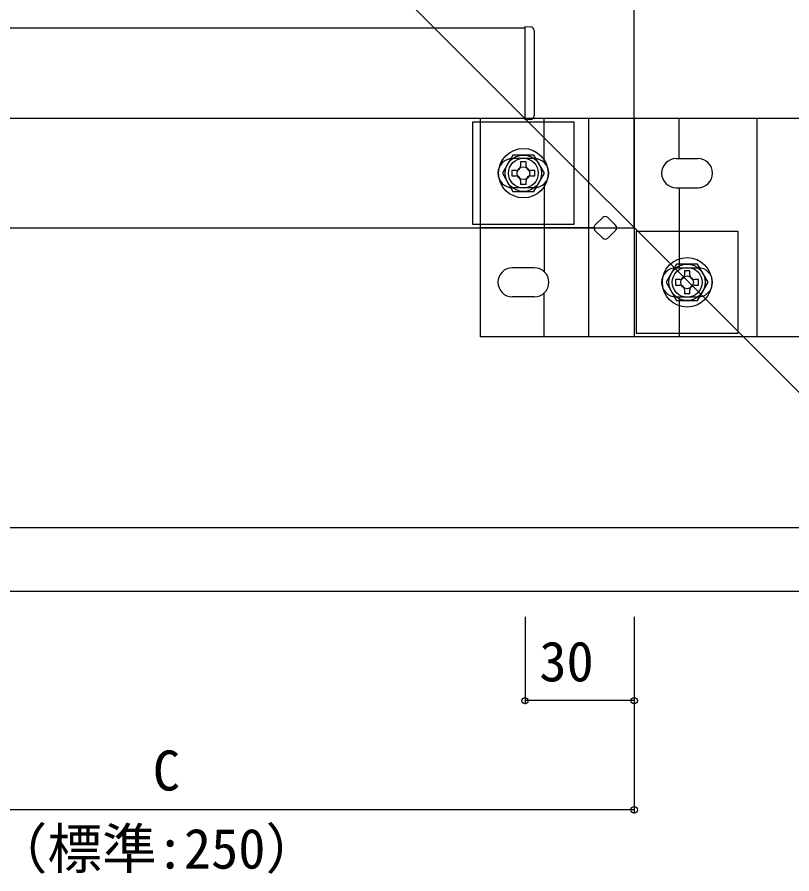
# Model space of a CAD drawing. Units: millimetres, scale not verified. Extents: x -875 to 875, y -1300 to 1294.
# Drawn here: x -520.6 to -307.7, y 21.3 to 256.8 of the extents above; entities that cross this region are included whole.
import ezdxf
from ezdxf.enums import TextEntityAlignment as Align

# ---------------------------------------------------------------- set-up
doc = ezdxf.new("R2010")
doc.units = ezdxf.units.MM
doc.header["$LTSCALE"] = 8
for name, color, linetype in [('0-4_YKK_12', 2, 'Continuous'), ('0-5_YKK_13', 4, 'Continuous'), ('0-6_YKK_D', 6, 'Continuous'), ('0-8_YSS_K', 3, 'Continuous')]:
    doc.layers.add(name, color=color, linetype=linetype)
doc.styles.add('ＭＳ ゴシック', font='')
doc.styles.get('ＭＳ ゴシック').set_extended_font_data('MS Gothic')

msp = doc.modelspace()

# ---------------------------------------------------------------- linework, layer by layer
at = {"layer": '0-4_YKK_12'}
for p, q in [((-451, 298.907), (-251, 98.907)), ((-681, 253.907), (-381, 253.907)), ((-381, 228.907), (-381, 253.907)), ((-381, 228.907), (-681, 228.907)), ((-251, 98.907), (-681, 98.907))]:
    msp.add_line(p, q, dxfattribs=at)
at = {"layer": '0-5_YKK_13'}
for p, q in [((-381, 254.207), (-379.439, 254.111)), ((-381, 228.607), (-381, 254.207)), ((-378.5, 253.113), (-378.5, 252.813)), ((-378.5, 252.813), (-378.5, 230)), ((-379.439, 228.702), (-381, 228.607)), ((-378.5, 230), (-378.5, 229.7)), ((-375.7, 216.811), (-375.7, 228.907)), ((-363.5, 168.907), (-363.5, 228.907)), ((-351, 228.907), (-351, 168.907)), ((-338.6, 217.907), (-338.6, 228.907)), ((-317.2, 168.907), (-317.2, 228.907)), ((-378.45, 217.907), (-384.45, 217.907)), ((-380.7, 215.907), (-380.7, 217.057)), ((-339.45, 217.907), (-333.45, 217.907)), ((-384.6, 214.657), (-384.6, 213.157)), ((-383.45, 214.657), (-384.6, 214.657)), ((-378.3, 214.657), (-379.45, 214.657)), ((-378.3, 213.157), (-378.3, 214.657)), ((-384.6, 213.157), (-383.45, 213.157)), ((-379.45, 213.157), (-378.3, 213.157)), ((-378.45, 209.907), (-384.45, 209.907)), ((-382.2, 211.907), (-382.2, 210.757)), ((-380.7, 210.757), (-382.2, 210.757)), ((-380.7, 210.757), (-380.7, 211.907)), ((-375.7, 211.002), (-375.7, 186.811)), ((-339.45, 209.907), (-333.45, 209.907)), ((-338.6, 209.907), (-338.6, 187.907)), ((-361.778, 199.614), (-359.657, 201.735)), ((-358.243, 201.735), (-356.122, 199.614)), ((-362.071, 198.907), (-393.3, 198.907)), ((-359.657, 196.078), (-361.778, 198.199)), ((-356.122, 198.199), (-358.243, 196.078)), ((-378.45, 187.907), (-384.45, 187.907)), ((-339.45, 187.907), (-333.45, 187.907)), ((-335.7, 185.907), (-335.7, 187.057)), ((-339.6, 184.657), (-339.6, 183.157)), ((-338.45, 184.657), (-339.6, 184.657)), ((-333.3, 184.657), (-334.45, 184.657)), ((-333.3, 183.157), (-333.3, 184.657)), ((-339.6, 183.157), (-338.45, 183.157)), ((-337.2, 181.907), (-337.2, 180.757)), ((-335.7, 180.757), (-335.7, 181.907)), ((-334.45, 183.157), (-333.3, 183.157)), ((-378.45, 179.907), (-384.45, 179.907)), ((-375.7, 168.907), (-375.7, 181.002)), ((-339.45, 179.907), (-333.45, 179.907)), ((-338.6, 179.907), (-338.6, 168.907)), ((-335.7, 180.757), (-337.2, 180.757)), ((-252.3, 168.907), (-393.3, 168.907))]:
    msp.add_line(p, q, dxfattribs=at)
for points in [[(-252.3, 168.907), (-252.3, 228.907), (-393.3, 228.907), (-393.3, 168.907)], [(-380.7, 217.057), (-382.2, 217.057), (-382.2, 215.907)], [(-335.7, 187.057), (-337.2, 187.057), (-337.2, 185.907)]]:
    msp.add_lwpolyline(points, dxfattribs=at)
for points in [[(-395.45, 199.907), (-367.45, 199.907), (-367.45, 227.907), (-395.45, 227.907)], [(-378.563, 208.907), (-375.676, 213.907), (-378.563, 218.907), (-384.337, 218.907), (-387.224, 213.907), (-384.337, 208.907)], [(-350.45, 169.907), (-322.45, 169.907), (-322.45, 197.907), (-350.45, 197.907)], [(-333.563, 178.907), (-330.676, 183.907), (-333.563, 188.907), (-339.337, 188.907), (-342.224, 183.907), (-339.337, 178.907)]]:
    msp.add_lwpolyline(points, close=True, dxfattribs=at)
for centre, radius in [((-381.45, 213.907), 6.8), ((-381.45, 213.907), 5), ((-381.45, 213.907), 4.1), ((-381.45, 213.907), 1.75), ((-336.45, 183.907), 6.8), ((-336.45, 183.907), 5), ((-336.45, 183.907), 4.1), ((-336.45, 183.907), 1.75)]:
    msp.add_circle(centre, radius, dxfattribs=at)
for centre, radius, start, end in [((-379.5, 253.113), 1, 0, 86.5), ((-379.5, 229.7), 1, 273.5, 0), ((-384.45, 213.907), 4, 90, 270), ((-378.45, 213.907), 4, 270, 90), ((-339.45, 213.907), 4, 90, 270), ((-333.45, 213.907), 4, 270, 90), ((-383.45, 215.907), 1.25, 270, 0), ((-379.45, 215.907), 1.25, 180, 270), ((-383.45, 211.907), 1.25, 0, 90), ((-379.45, 211.907), 1.25, 90, 180), ((-358.95, 201.028), 1, 45, 135), ((-361.071, 198.907), 1, 135, 225), ((-356.829, 198.907), 1, 315, 45), ((-358.95, 196.785), 1, 225, 315), ((-384.45, 183.907), 4, 90, 270), ((-378.45, 183.907), 4, 270, 90), ((-339.45, 183.907), 4, 90, 270), ((-333.45, 183.907), 4, 270, 90), ((-338.45, 185.907), 1.25, 270, 0), ((-334.45, 185.907), 1.25, 180, 270), ((-338.45, 181.907), 1.25, 0, 90), ((-334.45, 181.907), 1.25, 90, 180)]:
    msp.add_arc(centre, radius, start, end, dxfattribs=at)
at = {"layer": '0-6_YKK_D'}
for p, q in [((-381, 91.907), (-381, 67.907)), ((-351, 91.907), (-351, 37.907)), ((-351, 91.907), (-351, 67.907)), ((-351, 68.907), (-381, 68.907)), ((-351, 38.907), (-601, 38.907))]:
    msp.add_line(p, q, dxfattribs=at)
for centre in [(-381, 68.907), (-351, 68.907), (-351, 38.907)]:
    msp.add_circle(centre, 0.875, dxfattribs=at)
at = {"layer": '0-8_YSS_K'}
msp.add_line((-268.5, 116.407), (-681, 116.407), dxfattribs=at)
msp.add_lwpolyline([(-681, 198.907), (-351, 198.907), (-351, 853.907)], dxfattribs=at)

# ---------------------------------------------------------------- texts
at = {"layer": '0-6_YKK_D', "style": 'ＭＳ ゴシック'}
for s, p in [('30', (-377.08, 70.907)), ('C', (-483.287, 40.907)), ('（標準:250）', (-527.264, 19.435))]:
    msp.add_text(s, height=11, dxfattribs=at).set_placement(p, align=Align.BOTTOM_LEFT)

doc.saveas('drawing.dxf')
